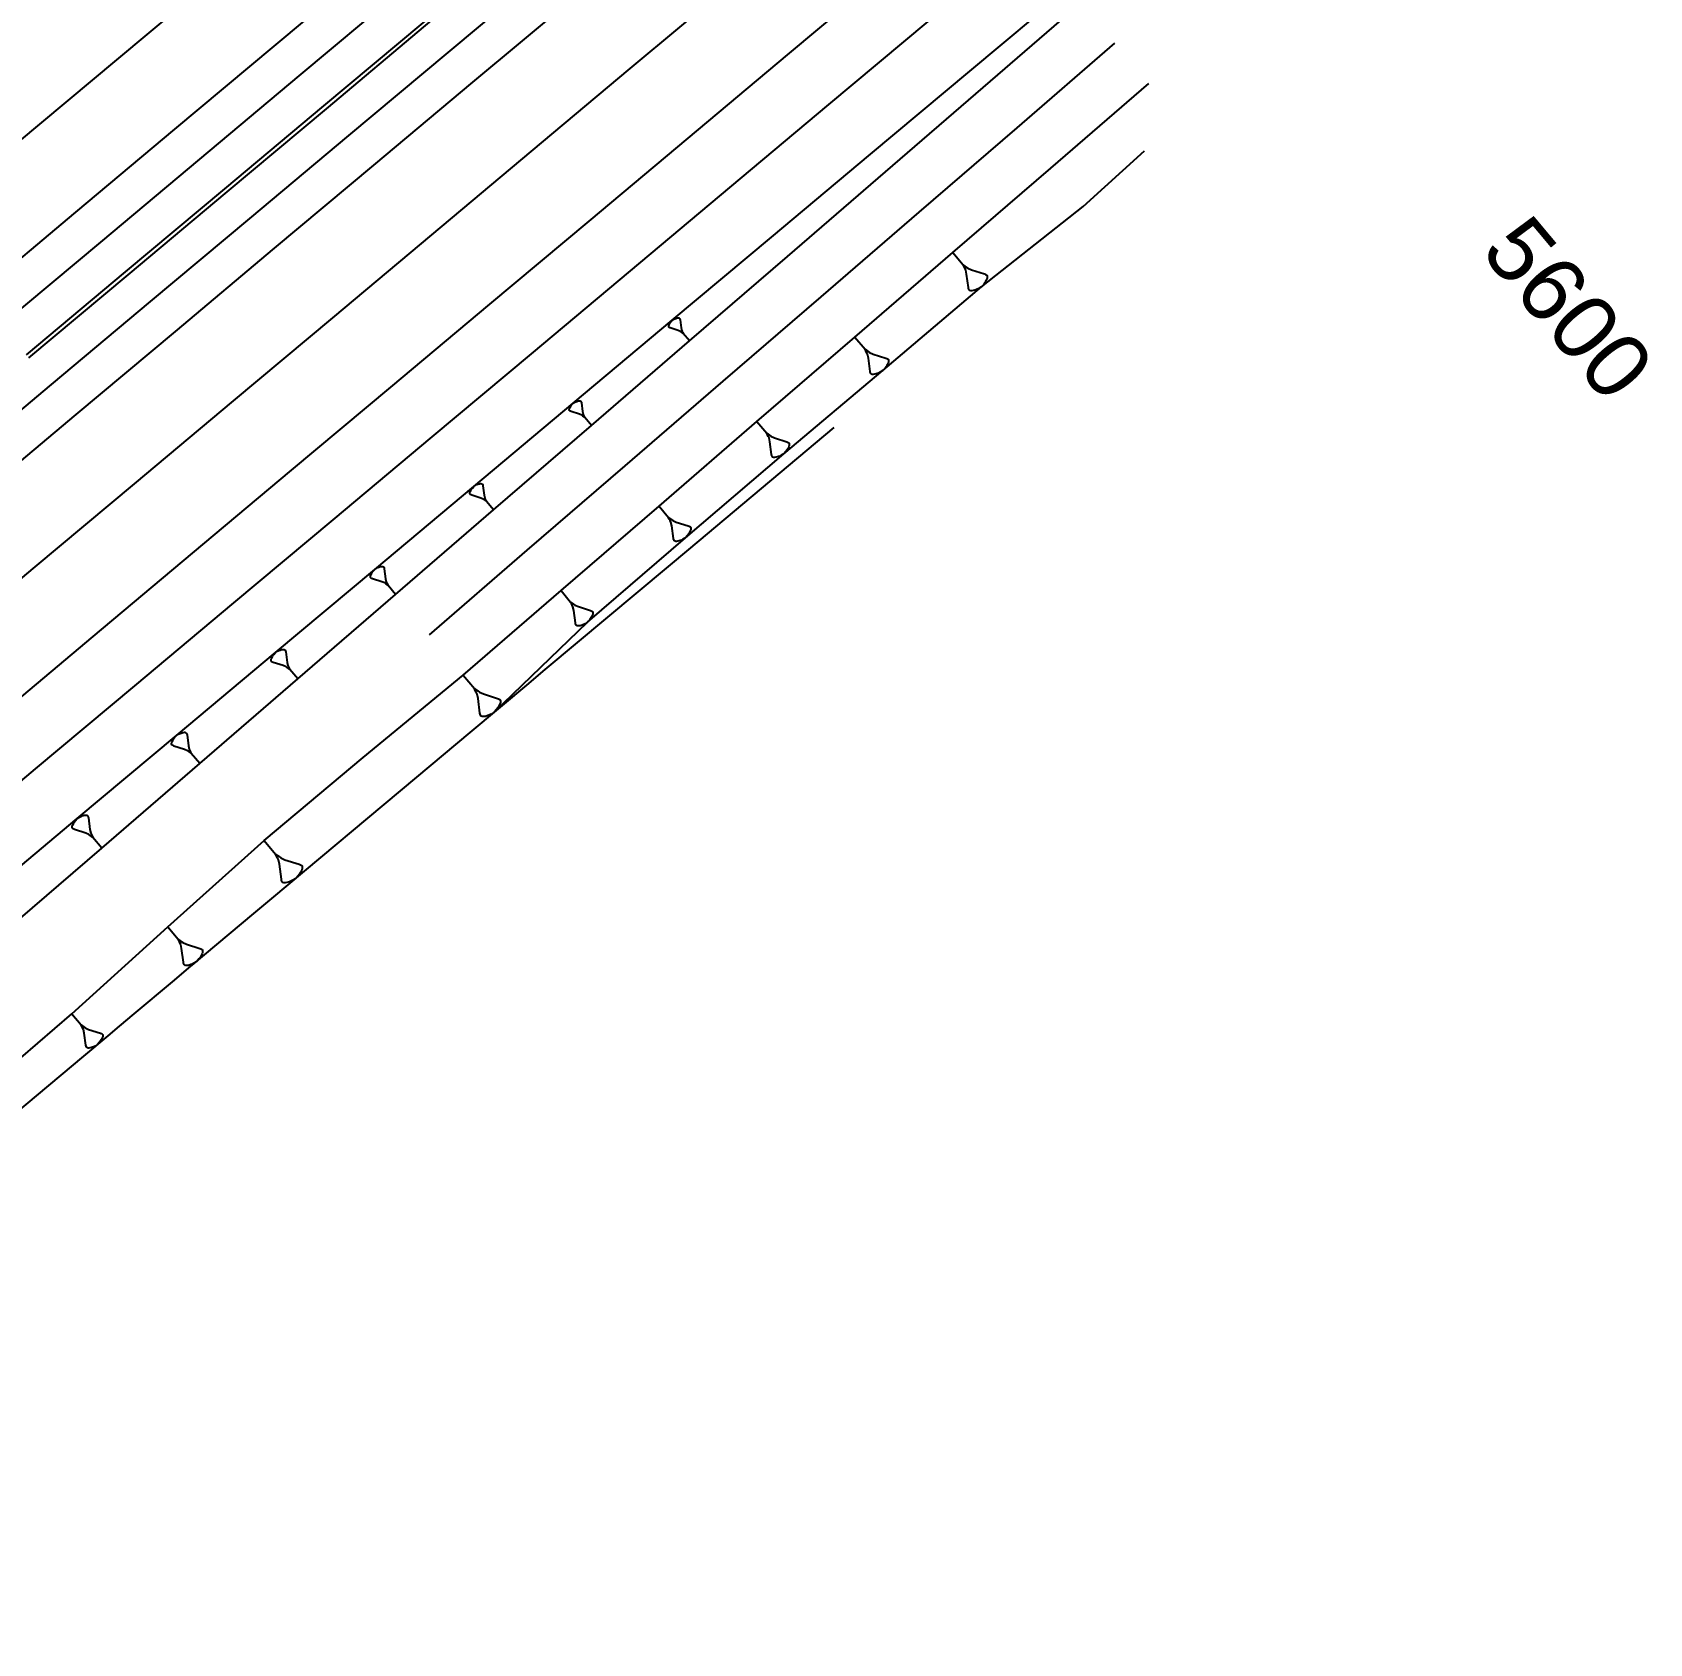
# Model space of a CAD drawing. Extents: x 386614 to 387594, y 803230 to 804419.
# Drawn here: x 386845.8 to 386908.3, y 803377.4 to 803439.6 of the extents above; entities that cross this region are included whole.
import ezdxf
from ezdxf.enums import TextEntityAlignment as Align

# ---------------------------------------------------------------- set-up
doc = ezdxf.new("R2010")
doc.units = 0
doc.layers.get('0').update_dxf_attribs({"linetype": 'CONTINUOUS'})
doc.styles.add('ARIAL', font='ARIAL.FON')

msp = doc.modelspace()

# ---------------------------------------------------------------- linework, layer by layer
at = {"color": 7}
for p, q in [((386881.3974, 803431.1158), (386881.797, 803430.6385)), ((386881.797, 803430.6385), (386881.8563, 803430.5954)), ((386881.829, 803430.5726), (386881.797, 803430.6385)), ((386881.861, 803430.5066), (386881.829, 803430.5726)), ((386881.8563, 803430.5954), (386881.9156, 803430.5523)), ((386881.8931, 803430.4406), (386881.861, 803430.5066)), ((386881.9156, 803430.5523), (386881.9749, 803430.5091)), ((386881.9749, 803430.5091), (386882.1208, 803430.4457)), ((386881.9299, 803430.2859), (386881.8931, 803430.4406)), ((386881.9971, 803429.7623), (386881.9299, 803430.2859)), ((386882.1208, 803430.4457), (386882.6244, 803430.2875)), ((386882.5889, 803429.8866), (386882.5048, 803429.7931)), ((386882.632, 803429.9459), (386882.5889, 803429.8866)), ((386882.6244, 803430.2875), (386882.6608, 803430.2716)), ((386882.6615, 803429.9938), (386882.632, 803429.9459)), ((386882.6608, 803430.2716), (386882.7087, 803430.2421)), ((386882.7068, 803430.0782), (386882.6615, 803429.9938)), ((386882.7249, 803430.1397), (386882.7068, 803430.0782)), ((386882.7087, 803430.2421), (386882.7201, 803430.2285)), ((386882.7201, 803430.2285), (386882.7293, 803430.1898)), ((386882.7271, 803430.1648), (386882.7249, 803430.1397)), ((386882.7293, 803430.1898), (386882.7271, 803430.1648)), ((386882.0063, 803429.7236), (386881.9971, 803429.7623)), ((386882.0269, 803429.6713), (386882.0063, 803429.7236)), ((386882.0383, 803429.6577), (386882.0269, 803429.6713)), ((386882.0748, 803429.6418), (386882.0383, 803429.6577)), ((386882.0999, 803429.6396), (386882.0748, 803429.6418)), ((386882.1249, 803429.6374), (386882.0999, 803429.6396)), ((386882.1886, 803429.6443), (386882.1249, 803429.6374)), ((386882.2797, 803429.6742), (386882.1886, 803429.6443)), ((386882.332, 803429.6948), (386882.2797, 803429.6742)), ((386882.3979, 803429.7268), (386882.332, 803429.6948)), ((386882.5048, 803429.7931), (386882.3979, 803429.7268)), ((386870.4111, 803428.2594), (386870.4124, 803428.2745)), ((386870.4166, 803428.236), (386870.4111, 803428.2594)), ((386870.4124, 803428.2745), (386870.4138, 803428.2896)), ((386870.4138, 803428.2896), (386870.4247, 803428.3267)), ((386870.4235, 803428.2278), (386870.4166, 803428.236)), ((386870.4524, 803428.21), (386870.4235, 803428.2278)), ((386870.4247, 803428.3267), (386870.452, 803428.3775)), ((386870.452, 803428.3775), (386870.4698, 803428.4064)), ((386870.4744, 803428.2005), (386870.4524, 803428.21)), ((386870.4698, 803428.4064), (386870.4958, 803428.4422)), ((386870.778, 803428.1051), (386870.4744, 803428.2005)), ((386870.4958, 803428.4422), (386870.5465, 803428.4986)), ((386870.5465, 803428.4986), (386870.6109, 803428.5385)), ((386870.6109, 803428.5385), (386870.6507, 803428.5578)), ((386870.6507, 803428.5578), (386870.6822, 803428.5703)), ((386870.6822, 803428.5703), (386870.7371, 803428.5882)), ((386870.7371, 803428.5882), (386870.7755, 803428.5925)), ((386870.7755, 803428.5925), (386870.7906, 803428.5911)), ((386870.866, 803428.0668), (386870.778, 803428.1051)), ((386870.7906, 803428.5911), (386870.8057, 803428.5898)), ((386870.8057, 803428.5898), (386870.8277, 803428.5802)), ((386870.8277, 803428.5802), (386870.8346, 803428.572)), ((386870.8346, 803428.572), (386870.847, 803428.5405)), ((386870.847, 803428.5405), (386870.8526, 803428.5171)), ((386870.8526, 803428.5171), (386870.8931, 803428.2015)), ((386870.9017, 803428.0408), (386870.866, 803428.0668)), ((386870.8931, 803428.2015), (386870.9153, 803428.1081)), ((386870.9375, 803428.0148), (386870.9017, 803428.0408)), ((386870.9153, 803428.1081), (386870.9346, 803428.0684)), ((386870.9346, 803428.0684), (386870.9539, 803428.0286)), ((386870.9732, 803427.9888), (386870.9375, 803428.0148)), ((386870.9539, 803428.0286), (386870.9732, 803427.9888)), ((386871.2142, 803427.7011), (386870.9732, 803427.9888)), ((386877.6109, 803427.8497), (386878.0019, 803427.3826)), ((386878.0019, 803427.3826), (386878.06, 803427.3404)), ((386878.0333, 803427.318), (386878.0019, 803427.3826)), ((386878.0646, 803427.2535), (386878.0333, 803427.318)), ((386878.06, 803427.3404), (386878.118, 803427.2981)), ((386878.096, 803427.1889), (386878.0646, 803427.2535)), ((386878.132, 803427.0374), (386878.096, 803427.1889)), ((386878.118, 803427.2981), (386878.1761, 803427.2559)), ((386878.1978, 803426.525), (386878.132, 803427.0374)), ((386878.1761, 803427.2559), (386878.3188, 803427.1939)), ((386878.3188, 803427.1939), (386878.8117, 803427.039)), ((386878.8117, 803427.039), (386878.8474, 803427.0235)), ((386878.848, 803426.7516), (386878.8191, 803426.7047)), ((386878.8474, 803427.0235), (386878.8942, 803426.9946)), ((386878.8924, 803426.8342), (386878.848, 803426.7516)), ((386878.9101, 803426.8944), (386878.8924, 803426.8342)), ((386878.8942, 803426.9946), (386878.9054, 803426.9813)), ((386878.9054, 803426.9813), (386878.9144, 803426.9434)), ((386878.9122, 803426.9189), (386878.9101, 803426.8944)), ((386878.9144, 803426.9434), (386878.9122, 803426.9189)), ((386878.2068, 803426.4872), (386878.1978, 803426.525)), ((386878.227, 803426.436), (386878.2068, 803426.4872)), ((386878.2381, 803426.4226), (386878.227, 803426.436)), ((386878.2738, 803426.4071), (386878.2381, 803426.4226)), ((386878.2984, 803426.4049), (386878.2738, 803426.4071)), ((386878.3229, 803426.4027), (386878.2984, 803426.4049)), ((386878.3853, 803426.4096), (386878.3229, 803426.4027)), ((386878.4743, 803426.4387), (386878.3853, 803426.4096)), ((386878.5255, 803426.4589), (386878.4743, 803426.4387)), ((386878.5901, 803426.4903), (386878.5255, 803426.4589)), ((386878.6947, 803426.5551), (386878.5901, 803426.4903)), ((386878.7769, 803426.6467), (386878.6947, 803426.5551)), ((386878.8191, 803426.7047), (386878.7769, 803426.6467)), ((386866.5678, 803425.0327), (386866.5692, 803425.0489)), ((386866.5737, 803425.0077), (386866.5678, 803425.0327)), ((386866.5692, 803425.0489), (386866.5707, 803425.065)), ((386866.5707, 803425.065), (386866.5823, 803425.1048)), ((386866.5811, 803424.9989), (386866.5737, 803425.0077)), ((386866.612, 803424.9799), (386866.5811, 803424.9989)), ((386866.5823, 803425.1048), (386866.6116, 803425.1592)), ((386866.6116, 803425.1592), (386866.6307, 803425.1901)), ((386866.6356, 803424.9696), (386866.612, 803424.9799)), ((386866.6307, 803425.1901), (386866.6585, 803425.2284)), ((386866.9607, 803424.8675), (386866.6356, 803424.9696)), ((386866.6585, 803425.2284), (386866.7127, 803425.2888)), ((386866.7127, 803425.2888), (386866.7817, 803425.3316)), ((386866.7817, 803425.3316), (386866.8243, 803425.3523)), ((386866.8243, 803425.3523), (386866.8581, 803425.3656)), ((386866.8581, 803425.3656), (386866.9168, 803425.3848)), ((386866.9168, 803425.3848), (386866.958, 803425.3893)), ((386866.958, 803425.3893), (386866.9742, 803425.3879)), ((386867.0548, 803424.8266), (386866.9607, 803424.8675)), ((386866.9742, 803425.3879), (386866.9903, 803425.3864)), ((386866.9903, 803425.3864), (386867.0139, 803425.3762)), ((386867.0139, 803425.3762), (386867.0212, 803425.3674)), ((386867.0212, 803425.3674), (386867.0346, 803425.3336)), ((386867.0346, 803425.3336), (386867.0405, 803425.3087)), ((386867.0405, 803425.3087), (386867.0839, 803424.9707)), ((386867.0839, 803424.9707), (386867.1077, 803424.8708)), ((386867.1077, 803424.8708), (386867.1283, 803424.8282)), ((386867.0931, 803424.7987), (386867.0548, 803424.8266)), ((386867.1314, 803424.7709), (386867.0931, 803424.7987)), ((386867.1283, 803424.8282), (386867.149, 803424.7856)), ((386867.1697, 803424.743), (386867.1314, 803424.7709)), ((386867.149, 803424.7856), (386867.1697, 803424.743)), ((386867.4276, 803424.4349), (386867.1697, 803424.743)), ((386873.8243, 803424.5835), (386874.1996, 803424.1353)), ((386874.1996, 803424.1353), (386874.2553, 803424.0948)), ((386874.2297, 803424.0733), (386874.1996, 803424.1353)), ((386874.2598, 803424.0114), (386874.2297, 803424.0733)), ((386874.2553, 803424.0948), (386874.311, 803424.0543)), ((386874.2899, 803423.9494), (386874.2598, 803424.0114)), ((386874.3244, 803423.8041), (386874.2899, 803423.9494)), ((386874.311, 803424.0543), (386874.3667, 803424.0138)), ((386874.3876, 803423.3124), (386874.3244, 803423.8041)), ((386874.3667, 803424.0138), (386874.5037, 803423.9542)), ((386874.5037, 803423.9542), (386874.9767, 803423.8056)), ((386874.9767, 803423.8056), (386875.0109, 803423.7907)), ((386875.0109, 803423.7907), (386875.0559, 803423.763)), ((386875.0541, 803423.609), (386875.0115, 803423.5298)), ((386875.0711, 803423.6668), (386875.0541, 803423.609)), ((386875.0559, 803423.763), (386875.0666, 803423.7502)), ((386875.0666, 803423.7502), (386875.0752, 803423.7139)), ((386875.0732, 803423.6904), (386875.0711, 803423.6668)), ((386875.0752, 803423.7139), (386875.0732, 803423.6904)), ((386874.3962, 803423.2761), (386874.3876, 803423.3124)), ((386874.4156, 803423.2269), (386874.3962, 803423.2761)), ((386874.4263, 803423.2141), (386874.4156, 803423.2269)), ((386874.4605, 803423.1992), (386874.4263, 803423.2141)), ((386874.4841, 803423.1971), (386874.4605, 803423.1992)), ((386874.5076, 803423.195), (386874.4841, 803423.1971)), ((386874.5675, 803423.2016), (386874.5076, 803423.195)), ((386874.6529, 803423.2296), (386874.5675, 803423.2016)), ((386874.7021, 803423.249), (386874.6529, 803423.2296)), ((386874.764, 803423.279), (386874.7021, 803423.249)), ((386874.8644, 803423.3413), (386874.764, 803423.279)), ((386874.9433, 803423.4292), (386874.8644, 803423.3413)), ((386874.9838, 803423.4848), (386874.9433, 803423.4292)), ((386875.0115, 803423.5298), (386874.9838, 803423.4848)), ((386862.7245, 803421.806), (386862.7261, 803421.8232)), ((386862.7309, 803421.7794), (386862.7245, 803421.806)), ((386862.7261, 803421.8232), (386862.7276, 803421.8405)), ((386862.7276, 803421.8405), (386862.74, 803421.8828)), ((386862.7387, 803421.77), (386862.7309, 803421.7794)), ((386862.7717, 803421.7497), (386862.7387, 803421.77)), ((386862.74, 803421.8828), (386862.7712, 803421.9409)), ((386862.7712, 803421.9409), (386862.7915, 803421.9738)), ((386862.7968, 803421.7388), (386862.7717, 803421.7497)), ((386862.7915, 803421.9738), (386862.8212, 803422.0146)), ((386863.1433, 803421.6299), (386862.7968, 803421.7388)), ((386862.8212, 803422.0146), (386862.879, 803422.079)), ((386862.879, 803422.079), (386862.9526, 803422.1246)), ((386862.9526, 803422.1246), (386862.998, 803422.1467)), ((386862.998, 803422.1467), (386863.034, 803422.1609)), ((386863.034, 803422.1609), (386863.0966, 803422.1814)), ((386863.0966, 803422.1814), (386863.1405, 803422.1862)), ((386863.1405, 803422.1862), (386863.1577, 803422.1846)), ((386863.1577, 803422.1846), (386863.175, 803422.1831)), ((386863.175, 803422.1831), (386863.2, 803422.1722)), ((386863.2, 803422.1722), (386863.2079, 803422.1628)), ((386863.2079, 803422.1628), (386863.2221, 803422.1268)), ((386863.2221, 803422.1268), (386863.2284, 803422.1002)), ((386863.2284, 803422.1002), (386863.2747, 803421.7399)), ((386863.2747, 803421.7399), (386863.3, 803421.6334)), ((386863.2437, 803421.5863), (386863.1433, 803421.6299)), ((386863.2845, 803421.5566), (386863.2437, 803421.5863)), ((386863.3253, 803421.5269), (386863.2845, 803421.5566)), ((386863.3, 803421.6334), (386863.3221, 803421.588)), ((386863.3221, 803421.588), (386863.3441, 803421.5426)), ((386863.3661, 803421.4972), (386863.3253, 803421.5269)), ((386863.3441, 803421.5426), (386863.3661, 803421.4972)), ((386863.6411, 803421.1688), (386863.3661, 803421.4972)), ((386870.0378, 803421.3174), (386870.4068, 803420.8767)), ((386870.4068, 803420.8767), (386870.4615, 803420.8369)), ((386870.4364, 803420.8158), (386870.4068, 803420.8767)), ((386870.4659, 803420.7549), (386870.4364, 803420.8158)), ((386870.4615, 803420.8369), (386870.5163, 803420.797)), ((386870.4955, 803420.694), (386870.4659, 803420.7549)), ((386870.5295, 803420.5511), (386870.4955, 803420.694)), ((386870.5163, 803420.797), (386870.5711, 803420.7572)), ((386870.5916, 803420.0676), (386870.5295, 803420.5511)), ((386870.5711, 803420.7572), (386870.7058, 803420.6987)), ((386870.7058, 803420.6987), (386871.1707, 803420.5526)), ((386871.1707, 803420.5526), (386871.2044, 803420.5379)), ((386871.2044, 803420.5379), (386871.2486, 803420.5107)), ((386871.2486, 803420.5107), (386871.2592, 803420.4981)), ((386871.2592, 803420.4981), (386871.2677, 803420.4624)), ((386870.6001, 803420.0319), (386870.5916, 803420.0676)), ((386870.6191, 803419.9836), (386870.6001, 803420.0319)), ((386870.6296, 803419.971), (386870.6191, 803419.9836)), ((386870.6633, 803419.9564), (386870.6296, 803419.971)), ((386870.6864, 803419.9543), (386870.6633, 803419.9564)), ((386870.7096, 803419.9523), (386870.6864, 803419.9543)), ((386870.7684, 803419.9587), (386870.7096, 803419.9523)), ((386870.8525, 803419.9862), (386870.7684, 803419.9587)), ((386870.9008, 803420.0053), (386870.8525, 803419.9862)), ((386870.9617, 803420.0349), (386870.9008, 803420.0053)), ((386871.0604, 803420.0961), (386870.9617, 803420.0349)), ((386871.138, 803420.1824), (386871.0604, 803420.0961)), ((386871.1778, 803420.2372), (386871.138, 803420.1824)), ((386871.205, 803420.2814), (386871.1778, 803420.2372)), ((386871.2469, 803420.3593), (386871.205, 803420.2814)), ((386871.2636, 803420.4161), (386871.2469, 803420.3593)), ((386871.2656, 803420.4392), (386871.2636, 803420.4161)), ((386871.2677, 803420.4624), (386871.2656, 803420.4392)), ((386858.8829, 803418.5976), (386858.8845, 803418.6159)), ((386858.8829, 803418.5976), (386858.8845, 803418.6159)), ((386858.8845, 803418.6159), (386858.8977, 803418.6609)), ((386858.8845, 803418.6159), (386858.8977, 803418.6609)), ((386858.8977, 803418.6609), (386858.9308, 803418.7225)), ((386858.8977, 803418.6609), (386858.9308, 803418.7225)), ((386858.9308, 803418.7225), (386858.9524, 803418.7575)), ((386858.9308, 803418.7225), (386858.9524, 803418.7575)), ((386858.9524, 803418.7575), (386858.9839, 803418.8009)), ((386858.9524, 803418.7575), (386858.9839, 803418.8009)), ((386858.9839, 803418.8009), (386859.0453, 803418.8692)), ((386858.9839, 803418.8009), (386859.0453, 803418.8692)), ((386859.0453, 803418.8692), (386859.1234, 803418.9177)), ((386859.0453, 803418.8692), (386859.1234, 803418.9177)), ((386859.1234, 803418.9177), (386859.1716, 803418.9411)), ((386859.1234, 803418.9177), (386859.1716, 803418.9411)), ((386859.1716, 803418.9411), (386859.2099, 803418.9561)), ((386859.1716, 803418.9411), (386859.2099, 803418.9561)), ((386859.2099, 803418.9561), (386859.2764, 803418.9779)), ((386859.2099, 803418.9561), (386859.2764, 803418.9779)), ((386859.2764, 803418.9779), (386859.323, 803418.983)), ((386859.2764, 803418.9779), (386859.323, 803418.983)), ((386859.323, 803418.983), (386859.3413, 803418.9814)), ((386859.323, 803418.983), (386859.3413, 803418.9814)), ((386859.3413, 803418.9814), (386859.3596, 803418.9798)), ((386859.3413, 803418.9814), (386859.3596, 803418.9798)), ((386859.3596, 803418.9798), (386859.3862, 803418.9682)), ((386859.3596, 803418.9798), (386859.3862, 803418.9682)), ((386859.3862, 803418.9682), (386859.3946, 803418.9582)), ((386859.3862, 803418.9682), (386859.3946, 803418.9582)), ((386859.3946, 803418.9582), (386859.4096, 803418.92)), ((386859.3946, 803418.9582), (386859.4096, 803418.92)), ((386859.4096, 803418.92), (386859.4163, 803418.8917)), ((386859.4096, 803418.92), (386859.4163, 803418.8917)), ((386859.4163, 803418.8917), (386859.4655, 803418.5091)), ((386859.4163, 803418.8917), (386859.4655, 803418.5091)), ((386858.8813, 803418.5793), (386858.8829, 803418.5976)), ((386858.8813, 803418.5793), (386858.8829, 803418.5976)), ((386858.888, 803418.5511), (386858.8813, 803418.5793)), ((386858.888, 803418.5511), (386858.8813, 803418.5793)), ((386858.8963, 803418.5411), (386858.888, 803418.5511)), ((386858.8963, 803418.5411), (386858.888, 803418.5511)), ((386858.9313, 803418.5195), (386858.8963, 803418.5411)), ((386858.9313, 803418.5195), (386858.8963, 803418.5411)), ((386858.958, 803418.5079), (386858.9313, 803418.5195)), ((386858.958, 803418.5079), (386858.9313, 803418.5195)), ((386859.326, 803418.3923), (386858.958, 803418.5079)), ((386859.326, 803418.3923), (386858.958, 803418.5079)), ((386859.4326, 803418.346), (386859.326, 803418.3923)), ((386859.4326, 803418.346), (386859.326, 803418.3923)), ((386859.4759, 803418.3145), (386859.4326, 803418.346)), ((386859.4759, 803418.3145), (386859.4326, 803418.346)), ((386859.4655, 803418.5091), (386859.4924, 803418.396)), ((386859.4655, 803418.5091), (386859.4924, 803418.396)), ((386859.5193, 803418.2829), (386859.4759, 803418.3145)), ((386859.5193, 803418.2829), (386859.4759, 803418.3145)), ((386859.4924, 803418.396), (386859.5158, 803418.3478)), ((386859.4924, 803418.396), (386859.5158, 803418.3478)), ((386859.5158, 803418.3478), (386859.5392, 803418.2996)), ((386859.5158, 803418.3478), (386859.5392, 803418.2996)), ((386859.5626, 803418.2514), (386859.5193, 803418.2829)), ((386859.5626, 803418.2514), (386859.5193, 803418.2829)), ((386859.5392, 803418.2996), (386859.5626, 803418.2514)), ((386859.5392, 803418.2996), (386859.5626, 803418.2514)), ((386859.8546, 803417.9027), (386859.5626, 803418.2514)), ((386859.8546, 803417.9027), (386859.5626, 803418.2514)), ((386866.2513, 803418.0512), (386866.621, 803417.6097)), ((386866.621, 803417.6097), (386866.6759, 803417.5697)), ((386866.6507, 803417.5486), (386866.621, 803417.6097)), ((386866.6803, 803417.4876), (386866.6507, 803417.5486)), ((386866.6759, 803417.5697), (386866.7308, 803417.5298)), ((386866.7099, 803417.4266), (386866.6803, 803417.4876)), ((386866.744, 803417.2834), (386866.7099, 803417.4266)), ((386866.7308, 803417.5298), (386866.7856, 803417.4899)), ((386866.7856, 803417.4899), (386866.9206, 803417.4313)), ((386866.9206, 803417.4313), (386867.3865, 803417.2849)), ((386866.8062, 803416.799), (386866.744, 803417.2834)), ((386866.8147, 803416.7632), (386866.8062, 803416.799)), ((386866.8338, 803416.7147), (386866.8147, 803416.7632)), ((386867.116, 803416.7365), (386867.0676, 803416.7174)), ((386867.1771, 803416.7661), (386867.116, 803416.7365)), ((386867.2759, 803416.8274), (386867.1771, 803416.7661)), ((386867.3537, 803416.914), (386867.2759, 803416.8274)), ((386867.3936, 803416.9689), (386867.3537, 803416.914)), ((386867.3865, 803417.2849), (386867.4203, 803417.2702)), ((386867.4209, 803417.0132), (386867.3936, 803416.9689)), ((386867.4203, 803417.2702), (386867.4646, 803417.2429)), ((386867.4628, 803417.0912), (386867.4209, 803417.0132)), ((386867.4796, 803417.1481), (386867.4628, 803417.0912)), ((386867.4646, 803417.2429), (386867.4751, 803417.2303)), ((386867.4751, 803417.2303), (386867.4837, 803417.1945)), ((386867.4816, 803417.1713), (386867.4796, 803417.1481)), ((386867.4837, 803417.1945), (386867.4816, 803417.1713)), ((386866.8443, 803416.7021), (386866.8338, 803416.7147)), ((386866.8781, 803416.6875), (386866.8443, 803416.7021)), ((386866.9012, 803416.6854), (386866.8781, 803416.6875)), ((386866.9244, 803416.6834), (386866.9012, 803416.6854)), ((386866.9834, 803416.6898), (386866.9244, 803416.6834)), ((386867.0676, 803416.7174), (386866.9834, 803416.6898)), ((386855.0552, 803415.4387), (386855.0903, 803415.504)), ((386855.0903, 803415.504), (386855.1132, 803415.5411)), ((386855.1132, 803415.5411), (386855.1465, 803415.587)), ((386855.1465, 803415.587), (386855.2116, 803415.6595)), ((386855.2116, 803415.6595), (386855.2944, 803415.7108)), ((386855.2944, 803415.7108), (386855.3454, 803415.7356)), ((386855.3454, 803415.7356), (386855.386, 803415.7515)), ((386855.386, 803415.7515), (386855.4564, 803415.7746)), ((386855.4564, 803415.7746), (386855.5058, 803415.78)), ((386855.5058, 803415.78), (386855.5252, 803415.7783)), ((386855.5252, 803415.7783), (386855.5446, 803415.7766)), ((386855.5446, 803415.7766), (386855.5728, 803415.7643)), ((386855.5728, 803415.7643), (386855.5817, 803415.7538)), ((386855.5817, 803415.7538), (386855.5976, 803415.7132)), ((386855.5976, 803415.7132), (386855.6047, 803415.6833)), ((386855.6047, 803415.6833), (386855.6568, 803415.2779)), ((386855.0378, 803415.3523), (386855.0395, 803415.3717)), ((386855.0449, 803415.3223), (386855.0378, 803415.3523)), ((386855.0395, 803415.3717), (386855.0412, 803415.3911)), ((386855.0412, 803415.3911), (386855.0552, 803415.4387)), ((386855.0537, 803415.3117), (386855.0449, 803415.3223)), ((386855.0908, 803415.2889), (386855.0537, 803415.3117)), ((386855.1191, 803415.2766), (386855.0908, 803415.2889)), ((386855.509, 803415.1541), (386855.1191, 803415.2766)), ((386855.622, 803415.105), (386855.509, 803415.1541)), ((386855.6679, 803415.0716), (386855.622, 803415.105)), ((386855.6568, 803415.2779), (386855.6853, 803415.158)), ((386855.7138, 803415.0382), (386855.6679, 803415.0716)), ((386855.6853, 803415.158), (386855.7101, 803415.107)), ((386855.7101, 803415.107), (386855.7349, 803415.0559)), ((386855.7597, 803415.0048), (386855.7138, 803415.0382)), ((386855.7349, 803415.0559), (386855.7597, 803415.0048)), ((386856.0691, 803414.6353), (386855.7597, 803415.0048)), ((386862.4648, 803414.7851), (386862.8983, 803414.2673)), ((386862.4648, 803414.7851), (386862.8983, 803414.2673)), ((386862.8983, 803414.2673), (386862.9626, 803414.2206)), ((386862.933, 803414.1958), (386862.8983, 803414.2673)), ((386862.8983, 803414.2673), (386862.9626, 803414.2206)), ((386862.933, 803414.1958), (386862.8983, 803414.2673)), ((386862.9678, 803414.1242), (386862.933, 803414.1958)), ((386862.9682, 803414.1236), (386862.933, 803414.1958)), ((386862.9626, 803414.2206), (386863.0269, 803414.1738)), ((386862.9626, 803414.2206), (386863.0275, 803414.1732)), ((386863.0025, 803414.0527), (386862.9678, 803414.1242)), ((386863.003, 803414.052), (386862.9682, 803414.1236)), ((386863.0424, 803413.8848), (386863.0025, 803414.0527)), ((386863.043, 803413.8839), (386863.003, 803414.052)), ((386863.0269, 803414.1738), (386863.0913, 803414.127)), ((386863.0275, 803414.1732), (386863.0919, 803414.1264)), ((386863.1154, 803413.3168), (386863.0424, 803413.8848)), ((386863.116, 803413.3153), (386863.043, 803413.8839)), ((386863.0913, 803414.127), (386863.2495, 803414.0582)), ((386863.0919, 803414.1264), (386863.2503, 803414.0575)), ((386863.2495, 803414.0582), (386863.7958, 803413.8865)), ((386863.2503, 803414.0575), (386863.7973, 803413.8856)), ((386863.7958, 803413.8865), (386863.8354, 803413.8693)), ((386863.7973, 803413.8856), (386863.8369, 803413.8684)), ((386863.8354, 803413.8693), (386863.8874, 803413.8373)), ((386863.8853, 803413.6595), (386863.8361, 803413.568)), ((386863.8369, 803413.8684), (386863.8889, 803413.8364)), ((386863.8868, 803413.6583), (386863.8376, 803413.5667)), ((386863.9049, 803413.7262), (386863.8853, 803413.6595)), ((386863.9064, 803413.7251), (386863.8868, 803413.6583)), ((386863.8874, 803413.8373), (386863.8997, 803413.8225)), ((386863.8889, 803413.8364), (386863.9013, 803413.8216)), ((386863.8997, 803413.8225), (386863.9097, 803413.7806)), ((386863.9013, 803413.8216), (386863.9113, 803413.7796)), ((386863.9073, 803413.7534), (386863.9049, 803413.7262)), ((386863.9089, 803413.7524), (386863.9064, 803413.7251)), ((386863.9097, 803413.7806), (386863.9073, 803413.7534)), ((386863.9113, 803413.7796), (386863.9089, 803413.7524)), ((386863.1254, 803413.2748), (386863.1154, 803413.3168)), ((386863.126, 803413.2732), (386863.116, 803413.3153)), ((386863.1477, 803413.2181), (386863.1254, 803413.2748)), ((386863.1484, 803413.2164), (386863.126, 803413.2732)), ((386863.1601, 803413.2033), (386863.1477, 803413.2181)), ((386863.1608, 803413.2016), (386863.1484, 803413.2164)), ((386863.1997, 803413.1861), (386863.1601, 803413.2033)), ((386863.2004, 803413.1844), (386863.1608, 803413.2016)), ((386863.2268, 803413.1837), (386863.1997, 803413.1861)), ((386863.2276, 803413.182), (386863.2004, 803413.1844)), ((386863.254, 803413.1813), (386863.2268, 803413.1837)), ((386863.2548, 803413.1796), (386863.2276, 803413.182)), ((386863.3232, 803413.1888), (386863.254, 803413.1813)), ((386863.324, 803413.1871), (386863.2548, 803413.1796)), ((386863.4219, 803413.2212), (386863.3232, 803413.1888)), ((386863.4229, 803413.2195), (386863.324, 803413.1871)), ((386863.4787, 803413.2435), (386863.4219, 803413.2212)), ((386863.4797, 803413.2419), (386863.4229, 803413.2195)), ((386863.5502, 803413.2783), (386863.4787, 803413.2435)), ((386863.5514, 803413.2767), (386863.4797, 803413.2419)), ((386863.6662, 803413.3502), (386863.5502, 803413.2783)), ((386863.6674, 803413.3487), (386863.5514, 803413.2767)), ((386863.7573, 803413.4517), (386863.6662, 803413.3502)), ((386863.7587, 803413.4503), (386863.6674, 803413.3487)), ((386863.8041, 803413.516), (386863.7573, 803413.4517)), ((386863.8055, 803413.5147), (386863.7587, 803413.4503)), ((386863.8361, 803413.568), (386863.8041, 803413.516)), ((386863.8376, 803413.5667), (386863.8055, 803413.5147)), ((386851.2739, 803412.3247), (386851.3092, 803412.3732)), ((386851.3092, 803412.3732), (386851.3779, 803412.4497)), ((386851.3779, 803412.4497), (386851.4653, 803412.5039)), ((386851.4653, 803412.5039), (386851.5193, 803412.5301)), ((386851.5193, 803412.5301), (386851.5621, 803412.5469)), ((386851.5621, 803412.5469), (386851.6365, 803412.5713)), ((386851.6365, 803412.5713), (386851.6886, 803412.577)), ((386851.6886, 803412.577), (386851.7091, 803412.5752)), ((386851.7091, 803412.5752), (386851.7296, 803412.5734)), ((386851.7296, 803412.5734), (386851.7594, 803412.5604)), ((386851.7594, 803412.5604), (386851.7688, 803412.5493)), ((386851.7688, 803412.5493), (386851.7856, 803412.5065)), ((386851.7856, 803412.5065), (386851.7932, 803412.4749)), ((386851.7932, 803412.4749), (386851.8481, 803412.0466)), ((386851.1943, 803412.1252), (386851.1961, 803412.1457)), ((386851.2018, 803412.0936), (386851.1943, 803412.1252)), ((386851.1961, 803412.1457), (386851.1979, 803412.1662)), ((386851.1979, 803412.1662), (386851.2127, 803412.2165)), ((386851.2111, 803412.0824), (386851.2018, 803412.0936)), ((386851.2503, 803412.0583), (386851.2111, 803412.0824)), ((386851.2127, 803412.2165), (386851.2498, 803412.2855)), ((386851.2498, 803412.2855), (386851.2739, 803412.3247)), ((386851.2801, 803412.0453), (386851.2503, 803412.0583)), ((386851.692, 803411.9159), (386851.2801, 803412.0453)), ((386851.8113, 803411.864), (386851.692, 803411.9159)), ((386851.8598, 803411.8288), (386851.8113, 803411.864)), ((386851.8481, 803412.0466), (386851.8782, 803411.9201)), ((386851.9083, 803411.7935), (386851.8598, 803411.8288)), ((386851.8782, 803411.9201), (386851.9044, 803411.8661)), ((386851.9044, 803411.8661), (386851.9306, 803411.8122)), ((386851.9568, 803411.7582), (386851.9083, 803411.7935)), ((386851.9306, 803411.8122), (386851.9568, 803411.7582)), ((386852.2836, 803411.3679), (386851.9568, 803411.7582)), ((386847.4718, 803409.1593), (386847.5442, 803409.2399)), ((386847.5442, 803409.2399), (386847.6363, 803409.297)), ((386847.6363, 803409.297), (386847.6931, 803409.3246)), ((386847.6931, 803409.3246), (386847.7382, 803409.3424)), ((386847.7382, 803409.3424), (386847.8166, 803409.368)), ((386847.8166, 803409.368), (386847.8715, 803409.374)), ((386847.8715, 803409.374), (386847.893, 803409.3721)), ((386847.893, 803409.3721), (386847.9146, 803409.3702)), ((386847.9146, 803409.3702), (386847.946, 803409.3566)), ((386847.946, 803409.3566), (386847.9559, 803409.3448)), ((386847.9559, 803409.3448), (386847.9736, 803409.2997)), ((386847.9736, 803409.2997), (386847.9816, 803409.2664)), ((386847.9816, 803409.2664), (386848.0395, 803408.8154)), ((386847.3508, 803408.8982), (386847.3527, 803408.9197)), ((386847.3587, 803408.8648), (386847.3508, 803408.8982)), ((386847.3527, 803408.9197), (386847.3546, 803408.9413)), ((386847.3546, 803408.9413), (386847.3702, 803408.9943)), ((386847.3686, 803408.8531), (386847.3587, 803408.8648)), ((386847.4098, 803408.8277), (386847.3686, 803408.8531)), ((386847.3702, 803408.9943), (386847.4093, 803409.067)), ((386847.4093, 803409.067), (386847.4347, 803409.1082)), ((386847.4412, 803408.814), (386847.4098, 803408.8277)), ((386847.4347, 803409.1082), (386847.4718, 803409.1593)), ((386847.875, 803408.6777), (386847.4412, 803408.814)), ((386848.0007, 803408.6231), (386847.875, 803408.6777)), ((386848.0518, 803408.5859), (386848.0007, 803408.6231)), ((386848.0395, 803408.8154), (386848.0712, 803408.6821)), ((386848.0712, 803408.6821), (386848.0988, 803408.6253)), ((386848.0988, 803408.6253), (386848.1264, 803408.5684)), ((386848.1029, 803408.5488), (386848.0518, 803408.5859)), ((386848.154, 803408.5116), (386848.1029, 803408.5488)), ((386848.1264, 803408.5684), (386848.154, 803408.5116)), ((386848.4982, 803408.1005), (386848.154, 803408.5116)), ((386854.7755, 803408.3917), (386855.2173, 803407.8639)), ((386855.2173, 803407.8639), (386855.2829, 803407.8162)), ((386855.2528, 803407.791), (386855.2173, 803407.8639)), ((386855.2882, 803407.7181), (386855.2528, 803407.791)), ((386855.2829, 803407.8162), (386855.3485, 803407.7686)), ((386855.3236, 803407.6451), (386855.2882, 803407.7181)), ((386855.3643, 803407.474), (386855.3236, 803407.6451)), ((386855.3485, 803407.7686), (386855.4141, 803407.7209)), ((386855.4386, 803406.8951), (386855.3643, 803407.474)), ((386855.4141, 803407.7209), (386855.5754, 803407.6507)), ((386855.5754, 803407.6507), (386856.1322, 803407.4758)), ((386856.1322, 803407.4758), (386856.1725, 803407.4582)), ((386856.1725, 803407.4582), (386856.2255, 803407.4256)), ((386856.2255, 803407.4256), (386856.2381, 803407.4106)), ((386856.2381, 803407.4106), (386856.2483, 803407.3678)), ((386856.2483, 803407.3678), (386856.2458, 803407.3401)), ((386855.4488, 803406.8523), (386855.4386, 803406.8951)), ((386855.4716, 803406.7944), (386855.4488, 803406.8523)), ((386855.4842, 803406.7794), (386855.4716, 803406.7944)), ((386855.5245, 803406.7618), (386855.4842, 803406.7794)), ((386855.5522, 803406.7594), (386855.5245, 803406.7618)), ((386855.5799, 803406.7569), (386855.5522, 803406.7594)), ((386855.6504, 803406.7646), (386855.5799, 803406.7569)), ((386855.7511, 803406.7976), (386855.6504, 803406.7646)), ((386855.8089, 803406.8204), (386855.7511, 803406.7976)), ((386855.8818, 803406.8558), (386855.8089, 803406.8204)), ((386856, 803406.9291), (386855.8818, 803406.8558)), ((386856.0929, 803407.0326), (386856, 803406.9291)), ((386856.1406, 803407.0981), (386856.0929, 803407.0326)), ((386856.1732, 803407.1511), (386856.1406, 803407.0981)), ((386856.2234, 803407.2444), (386856.1732, 803407.1511)), ((386856.2434, 803407.3124), (386856.2234, 803407.2444)), ((386856.2458, 803407.3401), (386856.2434, 803407.3124)), ((386851.0435, 803405.0604), (386851.4486, 803404.5765)), ((386851.4486, 803404.5765), (386851.5088, 803404.5328)), ((386851.4811, 803404.5096), (386851.4486, 803404.5765)), ((386851.5136, 803404.4428), (386851.4811, 803404.5096)), ((386851.5088, 803404.5328), (386851.5689, 803404.4891)), ((386851.546, 803404.3759), (386851.5136, 803404.4428)), ((386851.5833, 803404.219), (386851.546, 803404.3759)), ((386851.5689, 803404.4891), (386851.629, 803404.4453)), ((386851.629, 803404.4453), (386851.7769, 803404.381)), ((386851.7769, 803404.381), (386852.2875, 803404.2206)), ((386851.6515, 803403.6882), (386851.5833, 803404.219)), ((386851.6608, 803403.649), (386851.6515, 803403.6882)), ((386851.6817, 803403.5959), (386851.6608, 803403.649)), ((386851.6933, 803403.5821), (386851.6817, 803403.5959)), ((386851.938, 803403.5988), (386851.8457, 803403.5686)), ((386851.991, 803403.6197), (386851.938, 803403.5988)), ((386852.0579, 803403.6522), (386851.991, 803403.6197)), ((386852.1663, 803403.7194), (386852.0579, 803403.6522)), ((386852.2515, 803403.8142), (386852.1663, 803403.7194)), ((386852.2952, 803403.8744), (386852.2515, 803403.8142)), ((386852.2875, 803404.2206), (386852.3244, 803404.2045)), ((386852.3251, 803403.9229), (386852.2952, 803403.8744)), ((386852.3244, 803404.2045), (386852.373, 803404.1746)), ((386852.371, 803404.0084), (386852.3251, 803403.9229)), ((386852.3894, 803404.0708), (386852.371, 803404.0084)), ((386852.373, 803404.1746), (386852.3845, 803404.1608)), ((386852.3845, 803404.1608), (386852.3939, 803404.1216)), ((386852.3916, 803404.0962), (386852.3894, 803404.0708)), ((386852.3939, 803404.1216), (386852.3916, 803404.0962)), ((386851.7303, 803403.566), (386851.6933, 803403.5821)), ((386851.7557, 803403.5638), (386851.7303, 803403.566)), ((386851.7811, 803403.5615), (386851.7557, 803403.5638)), ((386851.8457, 803403.5686), (386851.7811, 803403.5615)), ((386847.3394, 803401.6958), (386847.6977, 803401.2678)), ((386847.6977, 803401.2678), (386847.7509, 803401.2292)), ((386847.7265, 803401.2087), (386847.6977, 803401.2678)), ((386847.7552, 803401.1495), (386847.7265, 803401.2087)), ((386847.7509, 803401.2292), (386847.8041, 803401.1905)), ((386847.7839, 803401.0904), (386847.7552, 803401.1495)), ((386847.8041, 803401.1905), (386847.8573, 803401.1518)), ((386847.8573, 803401.1518), (386847.9881, 803401.0949)), ((386847.9881, 803401.0949), (386848.4397, 803400.953)), ((386847.8169, 803400.9516), (386847.7839, 803401.0904)), ((386847.8772, 803400.4821), (386847.8169, 803400.9516)), ((386847.8854, 803400.4474), (386847.8772, 803400.4821)), ((386848.3325, 803400.5097), (386848.2367, 803400.4502)), ((386848.4079, 803400.5936), (386848.3325, 803400.5097)), ((386848.4465, 803400.6467), (386848.4079, 803400.5936)), ((386848.4397, 803400.953), (386848.4724, 803400.9388)), ((386848.473, 803400.6897), (386848.4465, 803400.6467)), ((386848.4724, 803400.9388), (386848.5153, 803400.9124)), ((386848.5136, 803400.7653), (386848.473, 803400.6897)), ((386848.5299, 803400.8205), (386848.5136, 803400.7653)), ((386848.5153, 803400.9124), (386848.5256, 803400.9001)), ((386848.5256, 803400.9001), (386848.5338, 803400.8654)), ((386848.5318, 803400.843), (386848.5299, 803400.8205)), ((386848.5338, 803400.8654), (386848.5318, 803400.843)), ((386847.9039, 803400.4005), (386847.8854, 803400.4474)), ((386847.9142, 803400.3882), (386847.9039, 803400.4005)), ((386847.9469, 803400.374), (386847.9142, 803400.3882)), ((386847.9693, 803400.372), (386847.9469, 803400.374)), ((386847.9918, 803400.37), (386847.9693, 803400.372)), ((386848.049, 803400.3763), (386847.9918, 803400.37)), ((386848.1306, 803400.403), (386848.049, 803400.3763)), ((386848.1775, 803400.4215), (386848.1306, 803400.403)), ((386848.2367, 803400.4502), (386848.1775, 803400.4215))]:
    msp.add_line(p, q, dxfattribs=at)
at = {"color": 7, "linetype": 'CONTINUOUS'}
for points in [[(386845.2433, 803435.3542), (386849.077, 803438.564), (386852.9107, 803441.7737), (386856.7444, 803444.9835), (386860.5781, 803448.1933), (386864.4118, 803451.4031), (386868.2455, 803454.6129), (386872.0792, 803457.8226), (386875.913, 803461.0324), (386879.7467, 803464.2422), (386883.5804, 803467.452), (386884.5265, 803468.2441), (386887.4141, 803470.6617), (386891.2478, 803473.8715), (386895.0815, 803477.0813), (386898.9152, 803480.2911), (386900, 803481.1993)], [(386843.6564, 803429.4608), (386847.4901, 803432.6706), (386851.3238, 803435.8804), (386855.1575, 803439.0901), (386858.9913, 803442.2999), (386862.825, 803445.5097), (386866.6587, 803448.7195), (386870.4924, 803451.9293), (386874.3261, 803455.139), (386878.1598, 803458.3488), (386881.9935, 803461.5586), (386885.8272, 803464.7684), (386886.7734, 803465.5605), (386889.6609, 803467.9781), (386893.4946, 803471.1879), (386897.3283, 803474.3977), (386900, 803476.6345)], [(386817.8153, 803400), (386820.6722, 803402.3919), (386824.5059, 803405.6017), (386828.3396, 803408.8115), (386832.1733, 803412.0213), (386836.007, 803415.231), (386839.8407, 803418.4408), (386843.6744, 803421.6506), (386847.5081, 803424.8604), (386851.3419, 803428.0701), (386855.1756, 803431.2799), (386859.0093, 803434.4897), (386862.843, 803437.6995), (386866.6767, 803440.9093), (386870.5104, 803444.119), (386874.3441, 803447.3288), (386878.1778, 803450.5386), (386882.0115, 803453.7484), (386885.8452, 803456.9581), (386889.679, 803460.1679), (386893.5127, 803463.3777), (386897.3464, 803466.5875), (386900, 803468.8092)], [(386823.2674, 803400), (386826.7527, 803402.9181), (386830.5864, 803406.1279), (386834.4202, 803409.3377), (386838.2539, 803412.5474), (386842.0876, 803415.7572), (386845.9213, 803418.967), (386849.755, 803422.1768), (386853.5887, 803425.3865), (386857.4224, 803428.5963), (386861.2561, 803431.8061), (386865.0898, 803435.0159), (386868.9235, 803438.2257), (386872.7572, 803441.4354), (386876.591, 803444.6452), (386880.4247, 803447.855), (386884.2584, 803451.0648), (386888.0921, 803454.2745), (386891.9258, 803457.4843), (386892.872, 803458.2765), (386895.7595, 803460.6941), (386899.5932, 803463.9039), (386900, 803464.2445)], [(386828.7195, 803400), (386828.9996, 803400.2345), (386832.8333, 803403.4443), (386836.667, 803406.6541), (386840.5007, 803409.8638), (386844.3344, 803413.0736), (386848.1681, 803416.2834), (386852.0018, 803419.4932), (386855.8355, 803422.7029), (386859.6693, 803425.9127), (386863.503, 803429.1225), (386867.3367, 803432.3323), (386871.1704, 803435.5421), (386875.0041, 803438.7518), (386878.8378, 803441.9616), (386882.6715, 803445.1714), (386886.5052, 803448.3812), (386890.3389, 803451.5909), (386894.1726, 803454.8007), (386898.0063, 803458.0105), (386900, 803459.6797)], [(386859.8546, 803417.9027), (386863.6411, 803421.1688), (386867.4276, 803424.4349), (386871.2142, 803427.7011), (386875.0007, 803430.9672), (386878.7872, 803434.2334), (386882.5737, 803437.4995), (386886.3602, 803440.7657)], [(386861.1597, 803416.3439), (386864.9462, 803419.61), (386868.7327, 803422.8762), (386872.5192, 803426.1423), (386876.3058, 803429.4084), (386880.0923, 803432.6746), (386883.8788, 803435.9407), (386887.6653, 803439.2069)], [(386863.6662, 803413.3502), (386867.2759, 803416.8274), (386871.0604, 803420.0961), (386874.8644, 803423.3413), (386878.6947, 803426.5551), (386882.5048, 803429.7931), (386886.4337, 803432.8892), (386888.8006, 803435.0533)], [(386847.7237, 803400), (386848.8161, 803400.9146), (386849.0069, 803401.0743), (386849.6654, 803401.6256), (386851.3021, 803402.9959), (386851.8657, 803403.4677), (386851.9899, 803403.5717), (386854.3734, 803405.5673), (386855.0659, 803406.1471), (386860.6727, 803410.8414), (386862.7337, 803412.5669), (386865, 803414.4644), (386865.2915, 803414.7085), (386865.6397, 803415), (386870.4008, 803418.9864), (386871.1848, 803419.6428), (386876.8096, 803424.352)], [(386839.1132, 803400), (386840.9272, 803401.5657), (386844.7127, 803404.8331), (386848.4982, 803408.1005), (386852.2836, 803411.3679), (386856.0691, 803414.6353), (386859.8546, 803417.9027)], [(386845.3709, 803400), (386847.3394, 803401.6958), (386851.0435, 803405.0604), (386854.7755, 803408.3917), (386858.605, 803411.6065), (386862.4646, 803414.7853)], [(386820, 803376.788), (386823.0495, 803379.3412), (386824.3965, 803380.469), (386824.74, 803380.7566), (386828.6661, 803384.0437), (386830.038, 803385.1924), (386830.8128, 803385.8411), (386832.0638, 803386.8885), (386833.8899, 803388.4174), (386833.9947, 803388.5052), (386834.2434, 803388.7134), (386836.8468, 803390.8931), (386839.5266, 803393.1367), (386839.7314, 803393.3082), (386840.6568, 803394.083), (386841.1662, 803394.5095), (386841.4622, 803394.7573), (386841.5906, 803394.8649), (386841.8282, 803395.0638), (386847.3985, 803399.7277), (386847.7237, 803400)]]:
    msp.add_lwpolyline(points, dxfattribs=at)
at = {"color": 2, "linetype": 'CONTINUOUS'}
for points in [[(386844.6193, 803428.3107), (386848.4531, 803431.5205), (386852.2868, 803434.7303), (386856.1205, 803437.94), (386859.9542, 803441.1498), (386863.7879, 803444.3596), (386867.6216, 803447.5694), (386871.4553, 803450.7791), (386875.289, 803453.9889), (386879.1227, 803457.1987), (386882.9564, 803460.4085), (386886.7902, 803463.6183), (386887.7363, 803464.4104), (386890.6239, 803466.828), (386894.4576, 803470.0378), (386898.2913, 803473.2476), (386900, 803474.6782)], [(386842.7115, 803422.8007), (386846.5452, 803426.0105), (386850.3789, 803429.2203), (386854.2126, 803432.43), (386858.0463, 803435.6398), (386861.8801, 803438.8496), (386865.7138, 803442.0594), (386869.5475, 803445.2691), (386873.3812, 803448.4789), (386877.2149, 803451.6887), (386881.0486, 803454.8985), (386884.8823, 803458.1083), (386888.716, 803461.318), (386889.6622, 803462.1102), (386892.5497, 803464.5278), (386896.3834, 803467.7376), (386900, 803470.7656)], [(386832.6138, 803400), (386834.4382, 803401.5274), (386838.2719, 803404.7372), (386842.1056, 803407.947), (386845.9393, 803411.1568), (386849.773, 803414.3665), (386853.6067, 803417.5763), (386857.4404, 803420.7861), (386861.2741, 803423.9959), (386865.1079, 803427.2056), (386868.9416, 803430.4154), (386872.7753, 803433.6252), (386876.609, 803436.835), (386880.4427, 803440.0448), (386884.2764, 803443.2545), (386888.1101, 803446.4643), (386891.9438, 803449.6741), (386895.7775, 803452.8839), (386899.6112, 803456.0936), (386900, 803456.4191)]]:
    msp.add_lwpolyline(points, dxfattribs=at)
at = {"color": 1, "linetype": 'CONTINUOUS'}
for points in [[(386845.5823, 803427.1606), (386849.416, 803430.3704), (386853.2497, 803433.5801), (386857.0834, 803436.7899), (386860.9171, 803439.9997), (386864.7508, 803443.2095), (386868.5845, 803446.4193), (386872.4182, 803449.629), (386876.252, 803452.8388), (386880.0857, 803456.0486), (386883.9194, 803459.2584), (386887.7531, 803462.4681), (386888.6992, 803463.2603), (386891.5868, 803465.6779), (386895.4205, 803468.8877), (386899.2542, 803472.0975), (386900, 803472.7219)], [(386845.6786, 803427.0456), (386849.5123, 803430.2554), (386853.346, 803433.4651), (386857.1797, 803436.6749), (386861.0134, 803439.8847), (386864.8471, 803443.0945), (386868.6808, 803446.3042), (386872.5145, 803449.514), (386876.3483, 803452.7238), (386880.182, 803455.9336), (386884.0157, 803459.1434), (386887.8494, 803462.3531), (386888.7955, 803463.1453), (386891.6831, 803465.5629), (386895.5168, 803468.7727), (386899.3505, 803471.9825), (386900, 803472.5263)], [(386836.5082, 803400), (386839.8768, 803402.8203), (386843.7105, 803406.0301), (386847.5442, 803409.2399), (386851.3779, 803412.4497), (386855.2116, 803415.6595), (386859.0453, 803418.8692), (386862.879, 803422.079), (386866.7127, 803425.2888), (386870.5465, 803428.4986), (386874.3802, 803431.7083), (386878.2139, 803434.9181), (386882.0476, 803438.1279), (386885.8813, 803441.3377), (386889.715, 803444.5475), (386893.5487, 803447.7572), (386896.7405, 803451.7338), (386897.6866, 803452.5259), (386900, 803454.4628)], [(386862.4648, 803414.7851), (386866.2513, 803418.0512), (386870.0378, 803421.3174), (386873.8243, 803424.5835), (386877.6109, 803427.8497), (386881.3974, 803431.1158), (386885.1839, 803434.3819), (386888.9704, 803437.6481)]]:
    msp.add_lwpolyline(points, dxfattribs=at)
at = {"color": 3, "linetype": 'CONTINUOUS'}
msp.add_lwpolyline([(386817.8153, 803400), (386820.6722, 803402.3919), (386824.5059, 803405.6017), (386828.3396, 803408.8115), (386832.1733, 803412.0213), (386836.007, 803415.231), (386839.8407, 803418.4408), (386843.6744, 803421.6506), (386847.5081, 803424.8604), (386851.3419, 803428.0701), (386855.1756, 803431.2799), (386859.0093, 803434.4897), (386862.843, 803437.6995), (386866.6767, 803440.9093), (386870.5104, 803444.119), (386874.3441, 803447.3288), (386878.1778, 803450.5386), (386882.0115, 803453.7484), (386885.8452, 803456.9581), (386889.679, 803460.1679), (386890.6251, 803460.9601), (386893.5127, 803463.3777), (386897.3464, 803466.5875), (386900, 803468.8092)], dxfattribs=at)

# ---------------------------------------------------------------- texts
at = {"color": 2, "style": 'ARIAL'}
msp.add_text('5600', height=2.5, rotation=309.938, dxfattribs=at).set_placement((386903.6663, 803432.7522), align=Align.TOP_LEFT)

doc.saveas('drawing.dxf')
